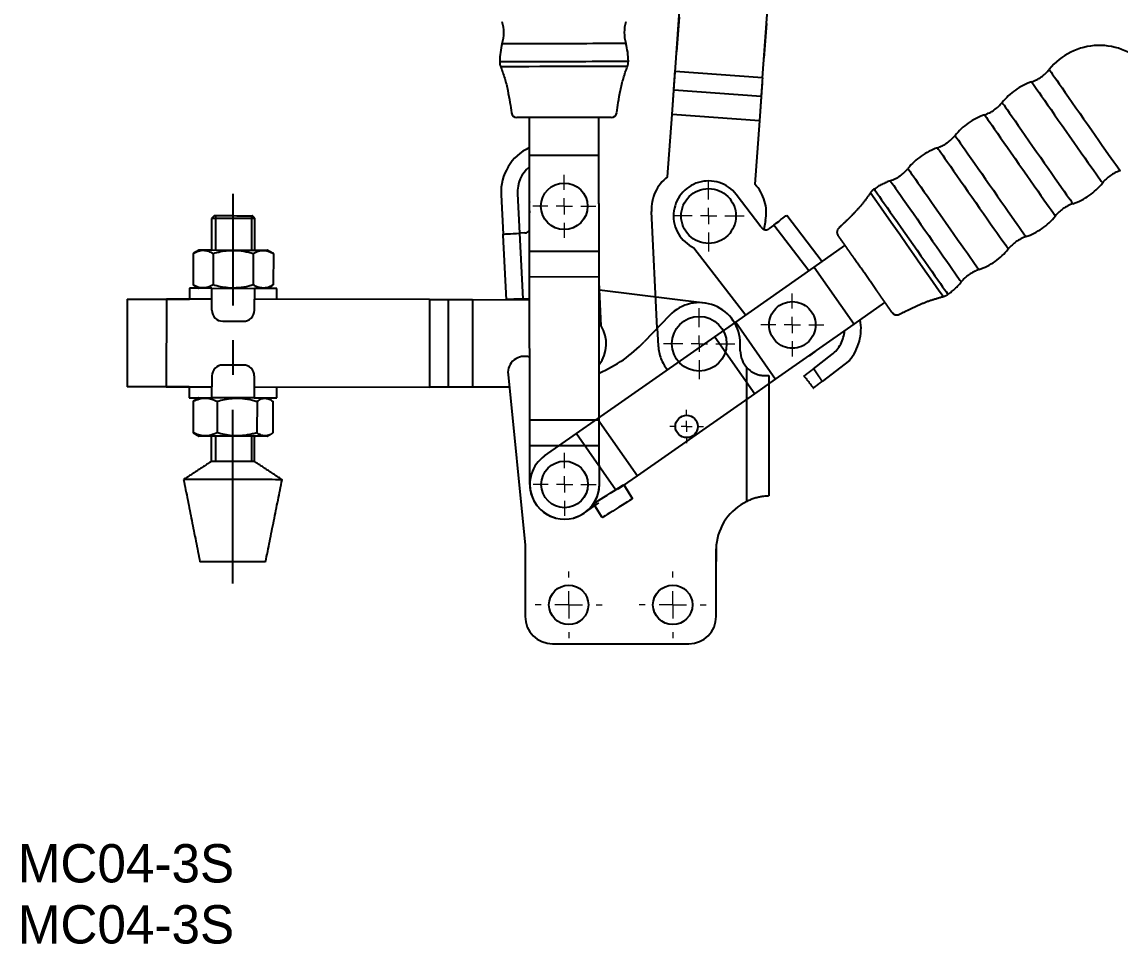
# Model space of a CAD drawing. Header units: millimetres. Extents: x 33 to 344, y 100 to 419.
# Drawn here: x 33.1 to 233.7, y 99.6 to 268 of the extents above; entities that cross this region are included whole.
import ezdxf

# ---------------------------------------------------------------- set-up
doc = ezdxf.new("R2010")
doc.units = ezdxf.units.MM
doc.linetypes.add('CENTER', pattern=[50.8, 31.75, -6.35, 6.35, -6.35])
doc.linetypes.add('PHANTOM', pattern=[63.5, 31.75, -6.35, 6.35, -6.35, 6.35, -6.35])
doc.layers.add('CENTER', color=1, linetype='CENTER')
doc.styles.get("Standard").update_dxf_attribs({"font": 'GOTHIC.TTF'})

# ---------------------------------------------------------------- blocks, each defined once
blk = doc.blocks.new('SW_CENTERMARKSYMBOL_0')
at = {"color": 0, "linetype": 'Continuous', "lineweight": 0}
for p, q in [((0, 3), (0, 5.75)), ((-3, 0), (-5.75, 0)), ((0, 0), (-1.5, 0)), ((0, 0), (0, 1.5)), ((0, 0), (0, -1.5)), ((0, 0), (1.5, 0)), ((3, 0), (5.75, 0)), ((0, -3), (0, -5.75))]:
    blk.add_line(p, q, dxfattribs=at)
blk = doc.blocks.new('SW_CENTERMARKSYMBOL_1')
at = {"color": 0, "linetype": 'Continuous', "lineweight": 0}
for p, q in [((0, 3), (0, 5.75)), ((-3, 0), (-5.75, 0)), ((0, 0), (-1.5, 0)), ((0, 0), (0, 1.5)), ((0, 0), (0, -1.5)), ((0, 0), (1.5, 0)), ((3, 0), (5.75, 0)), ((0, -3), (0, -5.75))]:
    blk.add_line(p, q, dxfattribs=at)
blk = doc.blocks.new('SW_CENTERMARKSYMBOL_2')
at = {"color": 0, "linetype": 'Continuous', "lineweight": 0}
for p, q in [((0, 3), (0, 6.5)), ((-3, 0), (-6.5, 0)), ((0, 0), (-1.5, 0)), ((0, 0), (0, 1.5)), ((0, 0), (0, -1.5)), ((0, 0), (1.5, 0)), ((3, 0), (6.5, 0)), ((0, -3), (0, -6.5))]:
    blk.add_line(p, q, dxfattribs=at)
blk = doc.blocks.new('SW_CENTERMARKSYMBOL_3')
at = {"color": 0, "linetype": 'Continuous', "lineweight": 0}
for p, q in [((0, 2), (0, 3.05)), ((-2, 0), (-3.05, 0)), ((0, 0), (-1, 0)), ((0, 0), (0, 1)), ((0, 0), (0, -1)), ((0, 0), (1, 0)), ((2, 0), (3.05, 0)), ((0, -2), (0, -3.05))]:
    blk.add_line(p, q, dxfattribs=at)
blk = doc.blocks.new('SW_CENTERMARKSYMBOL_4')
at = {"color": 0, "linetype": 'Continuous', "lineweight": 0}
for p, q in [((0, 5), (0, 6.1)), ((0, 0), (0, 2.5)), ((-5, 0), (-6.1, 0)), ((0, 0), (-2.5, 0)), ((0, 0), (0, -2.5)), ((0, 0), (2.5, 0)), ((5, 0), (6.1, 0)), ((0, -5), (0, -6.1))]:
    blk.add_line(p, q, dxfattribs=at)

msp = doc.modelspace()

# ---------------------------------------------------------------- linework, layer by layer
at = {"color": 3, "linetype": 'PHANTOM'}
for p, q in [((152.37, 257.93), (155.94, 306.88)), ((155.94, 306.88), (152.45, 258.93)), ((171.9, 305.72), (168.33, 256.77)), ((168.4, 257.77), (171.9, 305.72)), ((168.4, 257.77), (152.45, 258.93)), ((151.88, 251.09), (152.26, 256.34)), ((151.88, 251.08), (152.2, 255.52)), ((168.16, 254.36), (152.2, 255.52)), ((168.22, 255.18), (167.83, 249.93)), ((168.16, 254.36), (167.83, 249.91)), ((151.05, 239.71), (151.88, 251.09)), ((151.05, 239.71), (151.88, 251.08)), ((167.83, 249.91), (151.88, 251.08)), ((167.83, 249.93), (166.99, 238.35)), ((167.83, 249.91), (166.99, 238.35)), ((168.13, 230.58), (163.62, 236.45)), ((149.19, 212.05), (148.13, 233.38)), ((172.83, 232.68), (179.32, 224.24)), ((168.94, 231.69), (168.63, 230.1)), ((170.45, 230.85), (169.64, 230.23)), ((170.45, 230.85), (169.64, 230.23)), ((176.86, 222.51), (170.45, 230.85)), ((155.87, 226.73), (165.33, 214.44)), ((177.85, 223.2), (183.46, 227.13)), ((163.51, 213.16), (177.85, 223.2)), ((177.85, 223.2), (185.13, 212.8)), ((185.13, 212.8), (190.75, 216.73)), ((159.69, 210.48), (163.51, 213.16)), ((163.51, 213.16), (170.8, 202.76)), ((170.8, 202.76), (185.13, 212.8)), ((149.19, 212.05), (149.36, 208.83)), ((138.26, 195.47), (159.69, 210.48)), ((159.69, 210.48), (166.98, 200.08)), ((177.72, 204.65), (181.06, 207.22)), ((184.27, 206.15), (179.29, 202.32)), ((166.98, 200.08), (170.8, 202.76)), ((145.55, 185.07), (166.98, 200.08)), ((134.44, 192.79), (138.26, 195.47)), ((138.26, 195.47), (145.55, 185.07)), ((128.6, 188.71), (134.44, 192.79)), ((134.44, 192.79), (141.61, 182.55)), ((142.05, 182.62), (145.55, 185.07)), ((135.89, 178.3), (138.52, 180.15))]:
    msp.add_line(p, q, dxfattribs=at)
at = {"color": 7, "linetype": 'Continuous'}
for p, q in [((125.82, 243.62), (125.82, 250.48)), ((138.52, 243.63), (138.52, 250.49)), ((125.82, 243.62), (138.52, 243.63)), ((125.85, 226.12), (125.82, 243.62)), ((138.55, 226.13), (138.52, 243.63)), ((120.66, 236.43), (121.03, 229.24)), ((123.66, 236.58), (124.02, 229.39)), ((125.79, 233.98), (125.84, 233.12)), ((121.04, 229.04), (121.03, 229.24)), ((121.63, 217.25), (121.04, 229.04)), ((125.02, 229.44), (124.02, 229.39)), ((124.02, 229.39), (124.63, 217.4)), ((64.39, 225.71), (64.38, 219.96)), ((68.05, 225.7), (68.04, 219.95)), ((75.39, 225.69), (75.38, 219.94)), ((79.05, 225.69), (79.04, 219.94)), ((125.85, 226.12), (138.55, 226.13)), ((125.85, 221.45), (125.85, 226.12)), ((138.55, 221.47), (138.55, 226.13)), ((125.85, 221.45), (138.55, 221.47)), ((125.88, 195.29), (125.85, 221.45)), ((138.58, 195.3), (138.55, 221.47)), ((67.84, 219.33), (75.58, 219.32)), ((138.96, 212.5), (138.55, 220.5)), ((138.63, 219.04), (157.78, 216.65)), ((59.51, 217.34), (59.49, 201.34)), ((67.83, 217.33), (59.51, 217.34)), ((59.51, 217.34), (63.71, 217.33)), ((67.83, 215.33), (67.83, 217.33)), ((75.58, 215.32), (75.58, 217.32)), ((107.59, 217.27), (75.58, 217.32)), ((107.59, 217.27), (107.56, 201.27)), ((111, 217.27), (110.98, 201.27)), ((111, 217.27), (115.46, 217.26)), ((115.46, 217.26), (115.44, 201.26)), ((115.44, 217.26), (125.86, 217.25)), ((115.46, 217.26), (125.86, 217.25)), ((124.63, 217.4), (125.64, 217.45)), ((124.63, 217.4), (125.64, 217.45)), ((125.64, 217.45), (125.86, 217.44)), ((69.83, 213.32), (73.58, 213.32)), ((151.43, 214.39), (146.81, 209.57)), ((151.43, 214.39), (146.81, 209.57)), ((164.35, 207.91), (164.35, 209.21)), ((73.56, 205.32), (69.82, 205.32)), ((165.55, 180.42), (165.55, 204.85)), ((67.82, 203.33), (67.81, 201.33)), ((75.56, 203.32), (75.56, 201.32)), ((121.92, 203.61), (125.05, 172.41)), ((121.92, 203.61), (125.05, 172.41)), ((168.85, 203.41), (169.55, 203.41)), ((169.55, 203.41), (169.55, 181.41)), ((59.49, 201.34), (67.81, 201.33)), ((63.69, 201.33), (59.49, 201.34)), ((75.56, 201.32), (107.56, 201.27)), ((115.42, 201.26), (110.16, 201.27)), ((115.44, 201.26), (110.98, 201.27)), ((122.16, 201.25), (115.42, 201.26)), ((122.16, 201.25), (115.44, 201.26)), ((169.55, 201.88), (169.55, 181.41)), ((64.4, 198.71), (64.39, 192.96)), ((75.56, 199.32), (67.81, 199.33)), ((68.79, 198.7), (68.78, 192.95)), ((76.07, 198.69), (76.06, 192.94)), ((78.96, 198.69), (78.96, 192.94)), ((165.55, 180.42), (165.55, 199.08)), ((125.88, 195.29), (138.58, 195.3)), ((125.89, 190.62), (125.88, 195.29)), ((138.59, 190.63), (138.58, 195.3)), ((125.89, 190.62), (138.59, 190.63)), ((125.9, 183.5), (125.89, 190.62)), ((138.6, 183.51), (138.59, 190.63)), ((143.06, 183.45), (144.65, 180.91)), ((143.11, 183.36), (144.65, 180.91)), ((139.14, 177.46), (137.55, 180.01)), ((139.14, 177.46), (137.78, 179.63)), ((125.05, 172.41), (125.05, 169.41)), ((125.05, 172.41), (125.05, 169.41)), ((125.05, 172.41), (125.05, 159.41)), ((159.95, 172.41), (159.95, 169.41)), ((159.95, 172.41), (159.95, 169.41)), ((159.95, 159.41), (159.95, 171.75)), ((77.64, 169.39), (65.64, 169.4)), ((130.05, 154.41), (154.95, 154.41))]:
    msp.add_line(p, q, dxfattribs=at)
at = {"color": 3, "linetype": 'Continuous'}
for p, q in [((68.46, 232.6), (68.46, 226.24)), ((75.09, 232.59), (75.09, 226.24)), ((68.46, 192.32), (68.46, 187.7)), ((75.09, 192.32), (75.09, 187.69))]:
    msp.add_line(p, q, dxfattribs=at)
at = {"color": 7, "linetype": 'Continuous', "flags": 128}
for points in [[(120.87, 264.06), (120.94, 264.06), (121.13, 264.06), (121.46, 264.06), (121.91, 264.06), (122.48, 264.06), (123.17, 264.06), (123.96, 264.06), (124.85, 264.06), (125.82, 264.06), (126.87, 264.06), (127.97, 264.06), (129.13, 264.07), (130.32, 264.07), (131.54, 264.07), (132.76, 264.07), (133.97, 264.07), (135.17, 264.07), (136.32, 264.07), (137.43, 264.08), (138.48, 264.08), (139.45, 264.08), (140.34, 264.08), (141.13, 264.08), (141.81, 264.08), (142.39, 264.08), (142.84, 264.08), (143.17, 264.08), (143.36, 264.08), (143.43, 264.08), (143.43, 264.08)], [(120.4, 260.77), (120.47, 260.77), (120.67, 260.77), (121, 260.77), (121.45, 260.77), (122.03, 260.77), (122.72, 260.77), (123.52, 260.77), (124.42, 260.77), (125.4, 260.77), (126.46, 260.77), (127.58, 260.77), (128.76, 260.78), (129.98, 260.78), (131.22, 260.78), (132.47, 260.78), (133.71, 260.78), (134.94, 260.78), (136.14, 260.78), (137.29, 260.79), (138.39, 260.79), (139.41, 260.79), (140.35, 260.79), (141.2, 260.79), (141.94, 260.79), (142.58, 260.79), (143.1, 260.79), (143.49, 260.79), (143.75, 260.79), (143.89, 260.79), (143.9, 260.79)], [(143.72, 259.84), (143.5, 259.84), (142.84, 259.84), (141.77, 259.83), (140.33, 259.83), (138.58, 259.83), (136.58, 259.83), (134.41, 259.82), (132.15, 259.82), (129.9, 259.82), (127.73, 259.82), (125.73, 259.81), (123.98, 259.81), (122.54, 259.81), (121.47, 259.81), (120.81, 259.81), (120.59, 259.81), (120.59, 259.81)], [(125.83, 235.1), (125.81, 234.91), (125.79, 233.98)], [(138.54, 233.51), (138.59, 234.31), (138.53, 235.11)], [(71.73, 232.1), (71, 232.1), (70.3, 232.1), (69.64, 232.1), (69.06, 232.1), (68.56, 232.1), (68.18, 232.1), (67.91, 232.1), (67.78, 232.1), (67.76, 232.1)], [(68.26, 232.6), (68.33, 232.6), (68.53, 232.6), (68.85, 232.6), (69.28, 232.6), (69.8, 232.6), (70.4, 232.6), (71.05, 232.6), (71.73, 232.6)], [(71.73, 232.6), (72.4, 232.59), (73.05, 232.59), (73.65, 232.59), (74.18, 232.59), (74.61, 232.59), (74.93, 232.59), (75.13, 232.59), (75.19, 232.59)], [(75.69, 232.09), (75.68, 232.09), (75.54, 232.09), (75.28, 232.09), (74.89, 232.09), (74.4, 232.09), (73.81, 232.09), (73.16, 232.09), (72.46, 232.09), (71.73, 232.1)], [(121.03, 229.24), (121.08, 229.24), (121.25, 229.25), (121.53, 229.26), (121.9, 229.28), (122.36, 229.3), (122.88, 229.33), (123.44, 229.36), (124.02, 229.39)], [(65.47, 226.33), (65.47, 226.33), (65.57, 226.33), (65.8, 226.33), (66.16, 226.33), (66.64, 226.33), (67.22, 226.33), (67.9, 226.33), (68.66, 226.32), (69.49, 226.32), (70.36, 226.32), (71.26, 226.32), (72.18, 226.32), (73.08, 226.32), (73.95, 226.32), (74.78, 226.32), (75.54, 226.32), (76.22, 226.31), (76.8, 226.31), (77.28, 226.31), (77.64, 226.31), (77.87, 226.31), (77.97, 226.31), (77.97, 226.31)], [(67.84, 219.33), (66.94, 219.33), (66.13, 219.33), (65.42, 219.33), (64.82, 219.33), (64.34, 219.33), (63.99, 219.33), (63.78, 219.33), (63.71, 219.33)], [(67.83, 217.33), (67.84, 217.72), (67.84, 218.09), (67.84, 218.44), (67.84, 218.74), (67.84, 218.99), (67.84, 219.17), (67.84, 219.29), (67.84, 219.33)], [(75.58, 219.32), (75.58, 219.28), (75.58, 219.16), (75.58, 218.98), (75.58, 218.73), (75.58, 218.43), (75.58, 218.08), (75.58, 217.71), (75.58, 217.32)], [(79.71, 219.31), (79.64, 219.31), (79.43, 219.31), (79.08, 219.31), (78.6, 219.31), (78, 219.31), (77.29, 219.31), (76.48, 219.31), (75.58, 219.32)], [(52.36, 217.35), (52.37, 217.35), (52.51, 217.35), (52.77, 217.35), (53.16, 217.35), (53.67, 217.34), (54.28, 217.34), (55, 217.34), (55.79, 217.34), (56.66, 217.34), (57.58, 217.34), (58.53, 217.34), (59.51, 217.34)], [(55.36, 217.34), (55.38, 217.34), (55.52, 217.34), (55.79, 217.34), (56.2, 217.34), (56.71, 217.34), (57.32, 217.34), (58.01, 217.34), (58.75, 217.34), (59.51, 217.34)], [(107.59, 217.27), (108.04, 217.27), (108.49, 217.27), (108.94, 217.27), (109.37, 217.27), (109.8, 217.27), (110.22, 217.27), (110.62, 217.27), (111, 217.27)], [(108.58, 217.27), (108.8, 217.27), (109.01, 217.27), (109.21, 217.27), (109.42, 217.27), (109.62, 217.27), (109.81, 217.27), (110, 217.27), (110.18, 217.27)], [(124.63, 217.4), (124.04, 217.37), (123.48, 217.35), (122.96, 217.32), (122.51, 217.3), (122.13, 217.28), (121.86, 217.26), (121.69, 217.26), (121.63, 217.25)], [(59.49, 201.34), (58.51, 201.34), (57.56, 201.34), (56.64, 201.34), (55.77, 201.34), (54.97, 201.34), (54.26, 201.34), (53.65, 201.34), (53.14, 201.35), (52.75, 201.35), (52.49, 201.35), (52.35, 201.35), (52.34, 201.35)], [(59.49, 201.34), (58.72, 201.34), (57.99, 201.34), (57.3, 201.34), (56.69, 201.34), (56.17, 201.34), (55.77, 201.34), (55.49, 201.34), (55.35, 201.34), (55.34, 201.34)], [(67.81, 199.33), (67.81, 199.36), (67.81, 199.48), (67.81, 199.66), (67.81, 199.91), (67.81, 200.21), (67.81, 200.56), (67.81, 200.94), (67.81, 201.33)], [(75.56, 201.32), (75.56, 200.92), (75.56, 200.55), (75.56, 200.2), (75.56, 199.9), (75.56, 199.65), (75.56, 199.47), (75.56, 199.35), (75.56, 199.32)], [(110.98, 201.27), (110.59, 201.27), (110.19, 201.27), (109.78, 201.27), (109.35, 201.27), (108.91, 201.27), (108.47, 201.27), (108.02, 201.27), (107.56, 201.27)], [(110.16, 201.27), (109.98, 201.27), (109.79, 201.27), (109.6, 201.27), (109.4, 201.27), (109.19, 201.27), (108.98, 201.27), (108.77, 201.27), (108.56, 201.27)], [(63.68, 199.33), (63.75, 199.33), (63.97, 199.33), (64.31, 199.33), (64.79, 199.33), (65.39, 199.33), (66.1, 199.33), (66.92, 199.33), (67.81, 199.33)], [(75.56, 199.32), (76.45, 199.31), (77.26, 199.31), (77.97, 199.31), (78.57, 199.31), (79.05, 199.31), (79.4, 199.31), (79.61, 199.31), (79.68, 199.31)], [(72.41, 192.32), (71.5, 192.32), (70.59, 192.32), (69.7, 192.32), (68.86, 192.32), (68.08, 192.33), (67.37, 192.33), (66.76, 192.33), (66.25, 192.33), (65.85, 192.33), (65.58, 192.33), (65.44, 192.33), (65.42, 192.33)], [(77.92, 192.31), (77.86, 192.31), (77.67, 192.31), (77.35, 192.31), (76.91, 192.31), (76.36, 192.31), (75.71, 192.31), (74.97, 192.32), (74.17, 192.32), (73.3, 192.32), (72.41, 192.32)], [(75.63, 187.69), (75.62, 187.69), (75.48, 187.69), (75.22, 187.69), (74.83, 187.69), (74.34, 187.69), (73.75, 187.69), (73.1, 187.69), (72.4, 187.69), (71.67, 187.7), (70.94, 187.7), (70.24, 187.7), (69.58, 187.7), (69, 187.7), (68.5, 187.7), (68.12, 187.7), (67.85, 187.7), (67.72, 187.7), (67.7, 187.7)], [(80.66, 184.38), (80.66, 184.38), (80.56, 184.38), (80.32, 184.38), (79.95, 184.38), (79.46, 184.38), (78.85, 184.39), (78.12, 184.39), (77.31, 184.39), (76.4, 184.39), (75.42, 184.39), (74.39, 184.39), (73.32, 184.39), (72.22, 184.39), (71.11, 184.4), (70.01, 184.4), (68.93, 184.4), (67.9, 184.4), (66.93, 184.4), (66.02, 184.4), (65.2, 184.4), (64.48, 184.41), (63.87, 184.41), (63.37, 184.41), (63.01, 184.41), (62.77, 184.41), (62.67, 184.41), (62.66, 184.41)], [(137.55, 180.01), (137.61, 180.04), (137.79, 180.15), (138.07, 180.33), (138.46, 180.57), (138.93, 180.87), (139.45, 181.2), (140.02, 181.55), (140.59, 181.91), (141.16, 182.26), (141.68, 182.59), (142.15, 182.88), (142.53, 183.12), (142.82, 183.3), (143, 183.41), (143.06, 183.45)], [(138.31, 180.48), (138.46, 180.57), (138.93, 180.87), (139.45, 181.2), (140.02, 181.55), (140.59, 181.91), (141.16, 182.26), (141.68, 182.59), (141.96, 182.76)], [(144.65, 180.91), (144.59, 180.87), (144.41, 180.76), (144.12, 180.58), (143.74, 180.34), (143.27, 180.04), (142.74, 179.72), (142.18, 179.36), (141.61, 179), (141.04, 178.65), (140.52, 178.32), (140.05, 178.03), (139.66, 177.79), (139.38, 177.61), (139.2, 177.5), (139.14, 177.46)], [(144.65, 180.91), (144.59, 180.87), (144.41, 180.76), (144.12, 180.58), (143.74, 180.34), (143.27, 180.04), (142.74, 179.72), (142.18, 179.36), (141.61, 179), (141.04, 178.65), (140.52, 178.32), (140.05, 178.03), (139.66, 177.79), (139.38, 177.61), (139.2, 177.5), (139.14, 177.46)]]:
    msp.add_lwpolyline(points, dxfattribs=at)
at = {"color": 3, "linetype": 'PHANTOM', "flags": 128}
for points in [[(152.2, 255.52), (152.23, 255.91), (152.26, 256.31), (152.29, 256.72), (152.32, 257.15), (152.35, 257.58), (152.38, 258.03), (152.41, 258.48), (152.45, 258.93)], [(220.77, 259.29), (220.81, 259.23), (220.93, 259.07), (221.12, 258.79), (221.39, 258.41), (221.73, 257.92), (222.14, 257.34), (222.6, 256.67), (223.13, 255.92), (223.7, 255.1), (224.32, 254.22), (224.97, 253.29), (225.65, 252.32), (226.35, 251.32), (227.06, 250.31), (227.78, 249.29), (228.48, 248.28), (229.17, 247.29), (229.84, 246.34), (230.48, 245.43), (231.08, 244.58), (231.63, 243.79), (232.12, 243.08), (232.56, 242.46), (232.93, 241.93), (233.24, 241.49), (233.47, 241.16), (233.63, 240.94), (233.7, 240.83), (233.71, 240.81)], [(152.26, 256.34), (152.27, 256.52), (152.29, 256.71), (152.3, 256.9), (152.31, 257.1), (152.33, 257.3), (152.34, 257.51), (152.36, 257.72), (152.37, 257.93)], [(168.4, 257.77), (168.37, 257.31), (168.34, 256.86), (168.31, 256.42), (168.27, 255.98), (168.24, 255.56), (168.21, 255.14), (168.18, 254.74), (168.16, 254.36)], [(168.33, 256.77), (168.32, 256.56), (168.3, 256.35), (168.29, 256.14), (168.27, 255.94), (168.26, 255.74), (168.24, 255.55), (168.23, 255.36), (168.22, 255.18)], [(217.56, 257.04), (217.6, 256.98), (217.72, 256.82), (217.91, 256.54), (218.18, 256.16), (218.52, 255.67), (218.92, 255.09), (219.39, 254.42), (219.92, 253.67), (220.49, 252.85), (221.11, 251.97), (221.76, 251.04), (222.44, 250.07), (223.14, 249.07), (223.85, 248.06), (224.57, 247.04), (225.27, 246.03), (225.96, 245.04), (226.63, 244.09), (227.27, 243.18), (227.86, 242.33), (228.42, 241.54), (228.91, 240.83), (229.35, 240.21), (229.72, 239.68), (230.03, 239.24), (230.26, 238.91), (230.42, 238.69), (230.49, 238.58), (230.5, 238.56)], [(212.17, 253.26), (212.21, 253.21), (212.33, 253.04), (212.52, 252.76), (212.79, 252.38), (213.13, 251.9), (213.54, 251.32), (214, 250.65), (214.53, 249.9), (215.1, 249.08), (215.72, 248.2), (216.37, 247.27), (217.05, 246.29), (217.75, 245.3), (218.46, 244.28), (219.18, 243.26), (219.88, 242.25), (220.57, 241.27), (221.24, 240.32), (221.88, 239.41), (222.48, 238.55), (223.03, 237.77), (223.52, 237.06), (223.96, 236.43), (224.33, 235.9), (224.64, 235.47), (224.87, 235.14), (225.03, 234.91), (225.1, 234.8), (225.11, 234.79)], [(208.96, 251.02), (209, 250.96), (209.12, 250.79), (209.31, 250.52), (209.58, 250.13), (209.92, 249.65), (210.33, 249.07), (210.79, 248.4), (211.32, 247.65), (211.89, 246.83), (212.51, 245.95), (213.16, 245.02), (213.84, 244.05), (214.54, 243.05), (215.25, 242.03), (215.97, 241.01), (216.67, 240.01), (217.36, 239.02), (218.03, 238.07), (218.67, 237.16), (219.27, 236.31), (219.82, 235.52), (220.31, 234.81), (220.75, 234.18), (221.12, 233.65), (221.43, 233.22), (221.66, 232.89), (221.82, 232.66), (221.89, 232.55), (221.9, 232.54)], [(203.57, 247.24), (203.61, 247.18), (203.73, 247.02), (203.92, 246.74), (204.19, 246.36), (204.53, 245.87), (204.94, 245.29), (205.4, 244.62), (205.93, 243.88), (206.5, 243.05), (207.12, 242.17), (207.77, 241.24), (208.45, 240.27), (209.15, 239.27), (209.86, 238.26), (210.58, 237.24), (211.28, 236.23), (211.97, 235.24), (212.64, 234.29), (213.28, 233.38), (213.88, 232.53), (214.43, 231.74), (214.92, 231.03), (215.36, 230.41), (215.73, 229.88), (216.04, 229.44), (216.27, 229.11), (216.43, 228.89), (216.5, 228.78), (216.51, 228.76)], [(200.36, 244.99), (200.4, 244.94), (200.52, 244.77), (200.71, 244.49), (200.98, 244.11), (201.32, 243.62), (201.73, 243.04), (202.19, 242.37), (202.72, 241.63), (203.29, 240.81), (203.91, 239.92), (204.56, 238.99), (205.24, 238.02), (205.94, 237.02), (206.65, 236.01), (207.37, 234.99), (208.07, 233.98), (208.76, 232.99), (209.43, 232.04), (210.07, 231.13), (210.67, 230.28), (211.22, 229.5), (211.71, 228.79), (212.15, 228.16), (212.52, 227.63), (212.83, 227.19), (213.06, 226.86), (213.22, 226.64), (213.29, 226.53), (213.3, 226.51)], [(194.97, 241.22), (195.01, 241.16), (195.13, 240.99), (195.32, 240.72), (195.59, 240.33), (195.93, 239.85), (196.34, 239.27), (196.8, 238.6), (197.33, 237.85), (197.9, 237.03), (198.52, 236.15), (199.17, 235.22), (199.85, 234.25), (200.55, 233.25), (201.26, 232.23), (201.98, 231.21), (202.68, 230.21), (203.38, 229.22), (204.04, 228.27), (204.68, 227.36), (205.28, 226.51), (205.83, 225.72), (206.32, 225.01), (206.76, 224.39), (207.13, 223.85), (207.44, 223.42), (207.67, 223.09), (207.83, 222.86), (207.91, 222.75), (207.91, 222.74)], [(191.76, 238.97), (191.8, 238.91), (191.92, 238.74), (192.11, 238.47), (192.38, 238.08), (192.72, 237.6), (193.13, 237.02), (193.59, 236.35), (194.12, 235.6), (194.69, 234.78), (195.31, 233.9), (195.96, 232.97), (196.64, 232), (197.34, 231), (198.05, 229.98), (198.77, 228.97), (199.47, 227.96), (200.16, 226.97), (200.83, 226.02), (201.47, 225.11), (202.07, 224.26), (202.62, 223.47), (203.11, 222.76), (203.55, 222.14), (203.92, 221.6), (204.23, 221.17), (204.46, 220.84), (204.62, 220.62), (204.69, 220.5), (204.7, 220.49)], [(201.39, 217.82), (201.26, 218), (200.88, 218.54), (200.27, 219.41), (199.45, 220.59), (198.44, 222.03), (197.29, 223.67), (196.05, 225.44), (194.75, 227.29), (193.46, 229.14), (192.21, 230.92), (191.07, 232.55), (190.06, 233.99), (189.24, 235.17), (188.62, 236.04), (188.25, 236.58), (188.12, 236.76), (188.12, 236.76)], [(188.8, 237.46), (188.84, 237.41), (188.95, 237.24), (189.15, 236.96), (189.42, 236.58), (189.76, 236.09), (190.17, 235.5), (190.64, 234.83), (191.17, 234.07), (191.75, 233.24), (192.38, 232.35), (193.04, 231.4), (193.73, 230.42), (194.45, 229.4), (195.17, 228.36), (195.9, 227.32), (196.63, 226.28), (197.34, 225.27), (198.03, 224.28), (198.7, 223.33), (199.32, 222.44), (199.9, 221.61), (200.43, 220.85), (200.9, 220.18), (201.31, 219.59), (201.66, 219.11), (201.93, 218.72), (202.12, 218.44), (202.24, 218.27), (202.28, 218.22)], [(170.45, 230.85), (170.91, 231.21), (171.36, 231.55), (171.77, 231.87), (172.13, 232.14), (172.43, 232.37), (172.65, 232.54), (172.78, 232.64), (172.83, 232.68)]]:
    msp.add_lwpolyline(points, dxfattribs=at)
at = {"color": 7, "linetype": 'Continuous'}
for centre, radius in [((132.19, 234.31), 4.25), ((156.85, 209.21), 5), ((154.55, 194.11), 2.05), ((132.25, 183.51), 4.25), ((132.25, 183.51), 4.25), ((133, 161.51), 3.6), ((152, 161.51), 3.6)]:
    msp.add_circle(centre, radius, dxfattribs=at)
at = {"color": 3, "linetype": 'PHANTOM'}
for centre, radius in [((158.55, 232.54), 5), ((173.85, 212.65), 4.25)]:
    msp.add_circle(centre, radius, dxfattribs=at)
at = {"color": 7, "linetype": 'Continuous'}
for centre, radius, start, end in [((114.15, 266.01), 7, 343.8095, 16.3299), ((150.15, 266.05), 7, 163.8095, 196.3299), ((132.15, 260.78), 11.75, 163.8095, 180.0697), ((132.15, 260.78), 11.75, 0.0697, 16.3299), ((122.99, 260.77), 2.59, 180.0697, 201.7994), ((141.31, 260.79), 2.59, 338.374, 0.0697), ((123.53, 251.52), 1, 187.8158, 270.0623), ((123.54, 251.52), 1, 187.753, 270.0673), ((140.79, 251.54), 1, 270.0729, 352.3859), ((140.8, 251.54), 1, 270.0772, 352.3128), ((129.65, 236.88), 9, 115.1883, 182.8816), ((129.65, 236.88), 6, 129.6188, 182.8816), ((124.97, 230.44), 1, 272.8816, 330.4576), ((156.85, 209.21), 7.5, 0, 136.2781), ((69.83, 215.32), 2, 179.9224, 269.9224), ((73.58, 215.32), 2, 269.9224, 359.9224), ((133.45, 209.24), 6.4, 323.1799, 30.6134), ((128.75, 226.85), 25, 293.1419, 316.2781), ((124.91, 203.91), 3, 71.3026, 185.7196), ((168.85, 207.91), 4.5, 180, 222.8334), ((168.85, 207.91), 4.5, 180, 222.8334), ((69.82, 203.32), 2, 89.9224, 179.9224), ((73.56, 203.32), 2, 359.9224, 89.9224), ((132.25, 183.51), 6.35, 179.6834, 180.0309), ((132.25, 183.51), 6.35, 180.0309, 0.0697), ((132.25, 183.51), 6.35, 180.0697, 254.7837), ((132.25, 183.51), 6.35, 285.3557, 0.0697), ((169.9, 171.41), 10, 115.7884, 174.2962), ((169.9, 171.41), 10, 115.7884, 174.2962), ((169.9, 171.41), 10, 115.7884, 174.2962), ((169.9, 171.41), 10, 115.7884, 174.2962), ((130.05, 159.41), 5, 180, 270), ((154.95, 159.41), 5, 270, 0)]:
    msp.add_arc(centre, radius, start, end, dxfattribs=at)
at = {"color": 3, "linetype": 'PHANTOM'}
for centre, radius, start, end in [((229.94, 251.94), 11.75, 41.7694, 141.2719), ((215.31, 263.67), 7, 288.7515, 321.2719), ((221.34, 245.91), 11.75, 108.7515, 141.2719), ((206.71, 257.64), 7, 288.7515, 321.2719), ((212.74, 239.89), 11.75, 108.7515, 141.2719), ((198.11, 251.62), 7, 288.7515, 321.2719), ((204.14, 233.87), 11.75, 108.7515, 141.2719), ((189.51, 245.6), 7, 288.7515, 321.2719), ((235.96, 234.18), 7, 108.7515, 141.2719), ((155.62, 233.76), 7.5, 127.5324, 182.8697), ((158.55, 232.54), 6.4, 37.5792, 245.3109), ((195.54, 227.84), 11.75, 108.7515, 125.0117), ((161.59, 233.15), 7.5, 348.8, 43.9116), ((190.28, 235.34), 2.59, 125.0117, 146.7414), ((221.34, 245.91), 11.75, 288.7515, 321.2719), ((227.36, 228.16), 7, 108.7515, 141.2719), ((212.74, 239.89), 11.75, 288.7515, 321.2719), ((169.03, 231.02), 1, 206.0617, 307.5792), ((183.01, 229.6), 1, 132.7578, 215.0042), ((183.01, 229.6), 1, 132.6954, 215.009), ((218.77, 222.13), 7, 108.7515, 141.2719), ((204.14, 233.87), 11.75, 288.7515, 321.2719), ((210.17, 216.11), 7, 108.7515, 141.2719), ((195.54, 227.84), 11.75, 305.0117, 321.2719), ((200.79, 220.34), 2.59, 283.3159, 305.0117), ((192.91, 215.47), 1, 215.0143, 297.3279), ((192.91, 215.46), 1, 215.0191, 297.2548), ((177.4, 211.98), 9, 319.6922, 10.3158), ((177.4, 211.98), 6, 307.5792, 356.2043), ((156.85, 209.21), 7.5, 182.8697, 219.4862), ((173.85, 212.65), 6.4, 297.845, 312.1783), ((132.25, 183.51), 6.35, 125.0117, 199.7257)]:
    msp.add_arc(centre, radius, start, end, dxfattribs=at)
at = {"color": 7, "linetype": 'Continuous'}
for points, knots in [([(120.59, 259.81), (120.84, 259.1), (121.36, 257.69), (121.88, 255.48), (122.26, 253.38), (122.46, 252.01), (122.54, 251.38)], [0, 0, 0, 0, 0.259903, 0.520571, 0.782813, 1, 1, 1, 1]), ([(141.79, 251.41), (141.87, 252.03), (142.06, 253.4), (142.44, 255.51), (142.96, 257.72), (143.47, 259.13), (143.72, 259.84)], [0, 0, 0, 0, 0.217171, 0.479419, 0.740091, 1, 1, 1, 1]), ([(128.72, 250.53), (128.42, 250.53), (127.82, 250.52), (126.96, 250.52), (126.14, 250.52), (125.4, 250.52), (124.76, 250.52), (124.24, 250.52), (123.85, 250.52), (123.6, 250.52), (123.56, 250.52), (123.54, 250.52)], [0, 0, 0, 0, 0.108577, 0.219027, 0.32947, 0.440792, 0.552102, 0.664123, 0.776131, 0.888057, 1, 1, 1, 1]), ([(135.61, 250.53), (134.47, 250.53), (132.17, 250.53), (129.87, 250.53), (128.72, 250.53)], [0, 0, 0, 0, 0.499227, 1, 1, 1, 1]), ([(140.79, 250.54), (140.77, 250.54), (140.74, 250.54), (140.52, 250.54), (140.15, 250.54), (139.65, 250.54), (139.02, 250.54), (138.28, 250.54), (137.44, 250.54), (136.54, 250.53), (135.92, 250.53), (135.61, 250.53)], [0, 0, 0, 0, 0.100667, 0.211603, 0.322526, 0.43287, 0.543195, 0.657622, 0.772033, 0.88593, 1, 1, 1, 1]), ([(64.39, 225.71), (64.71, 225.87), (65.35, 226.2), (66.3, 226.32), (67.21, 226.14), (67.77, 225.85), (68.05, 225.7)], [0, 0, 0, 0, 0.264602, 0.534942, 0.76534, 1, 1, 1, 1]), ([(68.05, 225.7), (68.5, 225.82), (69.41, 226.06), (70.96, 226.28), (72.7, 226.27), (74.23, 226.01), (75.12, 225.76), (75.39, 225.69)], [0, 0, 0, 0, 0.188351, 0.378436, 0.629409, 0.887162, 1, 1, 1, 1]), ([(75.39, 225.69), (75.7, 225.85), (76.35, 226.18), (77.3, 226.3), (78.21, 226.13), (78.77, 225.83), (79.05, 225.69)], [0, 0, 0, 0, 0.264602, 0.534941, 0.76534, 1, 1, 1, 1]), ([(68.04, 219.95), (67.73, 219.79), (67.08, 219.46), (66.13, 219.34), (65.22, 219.52), (64.66, 219.81), (64.38, 219.96)], [0, 0, 0, 0, 0.264602, 0.534941, 0.76534, 1, 1, 1, 1]), ([(75.38, 219.94), (75.11, 219.87), (74.24, 219.63), (72.71, 219.37), (70.97, 219.36), (69.41, 219.59), (68.5, 219.83), (68.04, 219.95)], [0, 0, 0, 0, 0.112621, 0.363969, 0.62139, 0.809662, 1, 1, 1, 1]), ([(79.04, 219.94), (78.73, 219.77), (78.08, 219.44), (77.13, 219.32), (76.22, 219.5), (75.66, 219.79), (75.38, 219.94)], [0, 0, 0, 0, 0.264602, 0.534941, 0.76534, 1, 1, 1, 1]), ([(165.55, 204.85), (165.79, 204.58), (166.06, 204.35), (166.5, 204.06), (166.65, 203.97), (166.96, 203.82), (167.11, 203.75), (167.41, 203.64), (167.56, 203.59), (167.86, 203.51), (168, 203.48), (168.27, 203.44), (168.4, 203.43), (168.64, 203.41), (168.75, 203.41), (168.85, 203.41)], [0, 0, 0, 0, 0.25, 0.25, 0.375, 0.375, 0.5, 0.5, 0.625, 0.625, 0.75, 0.75, 0.875, 0.875, 1, 1, 1, 1]), ([(64.4, 198.71), (64.78, 198.87), (65.55, 199.2), (66.69, 199.32), (67.78, 199.14), (68.45, 198.85), (68.79, 198.7)], [0, 0, 0, 0, 0.264601, 0.534942, 0.76534, 1, 1, 1, 1]), ([(68.79, 198.7), (69.24, 198.82), (70.14, 199.06), (71.68, 199.28), (73.41, 199.27), (74.92, 199.01), (75.8, 198.76), (76.07, 198.69)], [0, 0, 0, 0, 0.188351, 0.378437, 0.629409, 0.887162, 1, 1, 1, 1]), ([(76.07, 198.69), (76.32, 198.85), (76.83, 199.18), (77.58, 199.3), (78.3, 199.12), (78.74, 198.83), (78.96, 198.69)], [0, 0, 0, 0, 0.264602, 0.534942, 0.76534, 1, 1, 1, 1]), ([(68.78, 192.95), (68.4, 192.79), (67.63, 192.46), (66.49, 192.34), (65.4, 192.52), (64.73, 192.81), (64.39, 192.96)], [0, 0, 0, 0, 0.264602, 0.534942, 0.76534, 1, 1, 1, 1]), ([(76.06, 192.94), (75.79, 192.87), (74.93, 192.63), (73.41, 192.37), (71.69, 192.36), (70.13, 192.58), (69.23, 192.83), (68.78, 192.95)], [0, 0, 0, 0, 0.112622, 0.363969, 0.62139, 0.809663, 1, 1, 1, 1]), ([(78.96, 192.94), (78.7, 192.77), (78.2, 192.44), (77.44, 192.32), (76.72, 192.5), (76.28, 192.79), (76.06, 192.94)], [0, 0, 0, 0, 0.264602, 0.534942, 0.76534, 1, 1, 1, 1]), ([(169.55, 181.41), (169.55, 181.41), (169.52, 181.4), (169.41, 181.4), (169.33, 181.4), (169.12, 181.38), (169, 181.37), (168.69, 181.34), (168.52, 181.32), (168.14, 181.26), (167.93, 181.22), (167.49, 181.12), (167.25, 181.06), (166.78, 180.91), (166.53, 180.83), (166.04, 180.64), (165.79, 180.53), (165.55, 180.42)], [0, 0, 0, 0, 0.125, 0.125, 0.25, 0.25, 0.375, 0.375, 0.5, 0.5, 0.625, 0.625, 0.75, 0.75, 0.875, 0.875, 1, 1, 1, 1]), ([(169.55, 181.41), (169.55, 181.41), (169.52, 181.4), (169.41, 181.4), (169.33, 181.4), (169.12, 181.38), (169, 181.37), (168.69, 181.34), (168.52, 181.32), (168.14, 181.26), (167.93, 181.22), (167.49, 181.12), (167.25, 181.06), (166.78, 180.91), (166.53, 180.83), (166.04, 180.64), (165.79, 180.53), (165.55, 180.42)], [0, 0, 0, 0, 0.125, 0.125, 0.25, 0.25, 0.375, 0.375, 0.5, 0.5, 0.625, 0.625, 0.75, 0.75, 0.875, 0.875, 1, 1, 1, 1])]:
    msp.add_open_spline(points, degree=3, knots=knots, dxfattribs=at)
at = {"color": 3, "linetype": 'PHANTOM'}
for points, knots in [([(188.12, 236.76), (187.69, 236.15), (186.82, 234.92), (185.31, 233.23), (183.81, 231.71), (182.79, 230.76), (182.33, 230.34)], [0, 0, 0, 0, 0.259903, 0.52057, 0.782813, 1, 1, 1, 1]), ([(185.16, 224.78), (184.99, 225.03), (184.65, 225.52), (184.16, 226.22), (183.69, 226.89), (183.26, 227.5), (182.89, 228.03), (182.59, 228.45), (182.37, 228.77), (182.23, 228.98), (182.21, 229.01), (182.19, 229.02)], [0, 0, 0, 0, 0.108577, 0.219027, 0.329471, 0.440792, 0.552102, 0.664123, 0.776131, 0.888057, 1, 1, 1, 1]), ([(189.12, 219.14), (188.46, 220.08), (187.14, 221.96), (185.82, 223.84), (185.16, 224.78)], [0, 0, 0, 0, 0.499226, 1, 1, 1, 1]), ([(192.09, 214.9), (192.08, 214.91), (192.06, 214.94), (191.93, 215.12), (191.72, 215.42), (191.44, 215.83), (191.08, 216.34), (190.65, 216.95), (190.17, 217.64), (189.66, 218.37), (189.3, 218.88), (189.12, 219.14)], [0, 0, 0, 0, 0.100667, 0.211603, 0.322526, 0.43287, 0.543195, 0.657622, 0.772033, 0.88593, 1, 1, 1, 1]), ([(193.37, 214.58), (193.93, 214.86), (195.17, 215.49), (197.11, 216.39), (199.22, 217.23), (200.67, 217.62), (201.39, 217.82)], [0, 0, 0, 0, 0.217171, 0.479419, 0.740091, 1, 1, 1, 1]), ([(175.99, 203.32), (175.99, 203.32), (175.95, 203.28), (176.1, 203.4), (176.46, 203.68), (177.05, 204.13), (177.5, 204.48), (177.72, 204.65)], [0, 0, 0, 0, 0.003149, 0.252149, 0.501373, 0.750589, 1, 1, 1, 1]), ([(175.99, 203.32), (176.27, 202.95), (176.84, 202.21), (177.41, 201.47), (177.7, 201.1)], [0, 0, 0, 0, 0.49792, 1, 1, 1, 1]), ([(179.29, 202.32), (179.08, 202.17), (178.67, 201.85), (178.13, 201.43), (177.8, 201.18), (177.66, 201.07), (177.7, 201.1), (177.7, 201.1)], [0, 0, 0, 0, 0.249213, 0.498226, 0.747114, 0.995969, 1, 1, 1, 1])]:
    msp.add_open_spline(points, degree=3, knots=knots, dxfattribs=at)
at = {"color": 7, "linetype": 'Continuous'}
for points in [[(67.76, 232.1), (67.75, 226.33)], [(68.26, 232.6), (67.76, 232.1)], [(75.69, 232.09), (75.19, 232.59)], [(75.68, 226.32), (75.69, 232.09)], [(65.47, 226.33), (64.39, 225.71)], [(79.05, 225.69), (77.97, 226.31)], [(63.71, 219.33), (63.71, 217.33)], [(64.38, 219.96), (65.46, 219.33)], [(77.96, 219.31), (79.04, 219.94)], [(79.71, 217.31), (79.71, 219.31)], [(52.36, 217.35), (52.34, 201.35)], [(63.69, 201.33), (63.68, 199.33)], [(79.68, 199.31), (79.69, 201.31)], [(64.77, 198.92), (64.4, 198.71)], [(65.43, 199.33), (64.76, 198.94)], [(78.6, 198.92), (77.93, 199.31)], [(64.39, 192.96), (64.76, 192.74)], [(64.75, 192.72), (65.42, 192.33)], [(77.92, 192.31), (78.6, 192.7)], [(67.71, 192.33), (67.7, 187.7)], [(75.63, 187.69), (75.64, 192.31)], [(67.7, 187.7), (62.66, 184.41)], [(80.66, 184.38), (75.63, 187.69)], [(62.66, 184.41), (65.64, 169.4)], [(77.64, 169.39), (80.66, 184.38)]]:
    msp.add_open_spline(points, degree=1, dxfattribs=at)
at = {"color": 3, "linetype": 'PHANTOM'}
msp.add_open_spline([(177.72, 204.65), (179.29, 202.32)], degree=1, dxfattribs=at)
at = {"layer": 'CENTER', "color": 1, "linetype": 'CENTER'}
msp.add_line((71.64, 165.4), (71.73, 236.6), dxfattribs=at)

# ---------------------------------------------------------------- block references
for name, p in [('SW_CENTERMARKSYMBOL_0', (132.19, 234.31)), ('SW_CENTERMARKSYMBOL_2', (158.55, 232.54)), ('SW_CENTERMARKSYMBOL_0', (173.85, 212.65)), ('SW_CENTERMARKSYMBOL_2', (156.85, 209.21)), ('SW_CENTERMARKSYMBOL_3', (154.55, 194.11)), ('SW_CENTERMARKSYMBOL_1', (132.25, 183.51)), ('SW_CENTERMARKSYMBOL_4', (133, 161.51)), ('SW_CENTERMARKSYMBOL_4', (152, 161.51))]:
    msp.add_blockref(name, p, dxfattribs=at)

# ---------------------------------------------------------------- texts
at = {"color": 7, "linetype": 'Continuous', "char_height": 7, "width": 248.5303, "attachment_point": 1}
for insert in [(32.36, 117.82), (32.36, 106.67)]:
    msp.add_mtext('MC04-3S', dxfattribs=dict(at, insert=insert))

doc.saveas('drawing.dxf')
